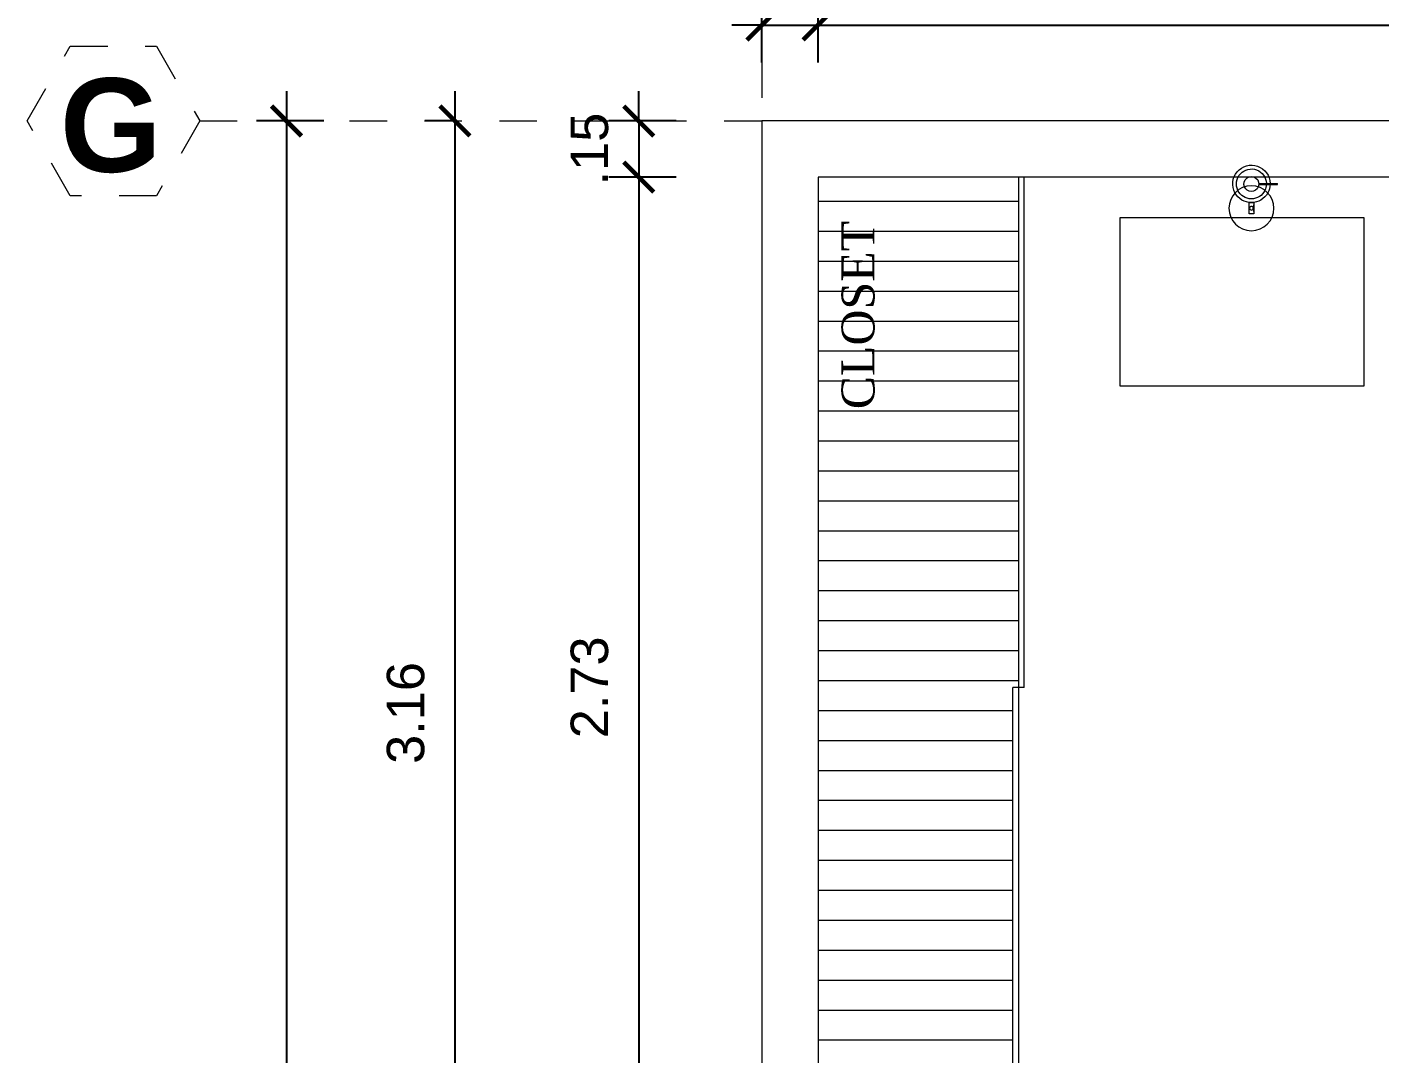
# Model space of a CAD drawing. Header units: millimetres. Extents: x -59 to 123, y 54 to 155.
# Drawn here: x -42.77 to -39.158, y 148.041 to 150.783 of the extents above; entities that cross this region are included whole.
import ezdxf

# ---------------------------------------------------------------- set-up
doc = ezdxf.new("R2010")
doc.units = ezdxf.units.MM
doc.linetypes.add('ACAD_ISO02W100', pattern=[15, 12, -3])
doc.linetypes.add('CONTINUA', pattern=[0])
doc.layers.get('0').update_dxf_attribs({"lineweight": 9})
doc.layers.get('Defpoints').update_dxf_attribs({"lineweight": 0})
doc.layers.add('A-COT', color=8, linetype='Continuous')
doc.layers.add('A-TEX 010', color=7, linetype='Continuous')
for name, color, linetype, lineweight in [('EJES', 6, 'ACAD_ISO02W100', 5), ('mobiliario', 7, 'Continuous', 0), ('MUROS', 7, 'Continuous', 80), ('VIDRIO', 7, 'Continuous', 5)]:
    doc.layers.add(name, color=color, linetype=linetype, lineweight=lineweight)
doc.styles.add('ROMANS', font='ROMANS.SHX', dxfattribs={"width": 1.35, "height": 0.29})
doc.styles.add('STILUS', font='arial.ttf')
doc.styles.add('style1', font='arial.ttf', dxfattribs={"height": 0.1})
doc.dimstyles.new('luis1', dxfattribs={"dimtxt": 0.1, "dimasz": 0.08, "dimexe": 0.08, "dimexo": 0.08, "dimgap": 0.08, "dimtad": 2, "dimzin": 4, "dimdsep": 46, "dimtxsty": 'style1', "dimblk": 'ARCHTICK', "dimcen": 2, "dimdle": 0.08, "dimclrd": 256, "dimclre": 256, "dimclrt": 256, "dimadec": 0, "dimazin": 1, "dimtfac": 1, "dimtix": 1, "dimtmove": 0, "dimatfit": 3, "dimfxl": 1, "dimtolj": 1, "dimarcsym": 0})

# ---------------------------------------------------------------- blocks, each defined once
blk = doc.blocks.new('luminaria')
for p, q in [((998.316, 404.5172), (998.316, 404.5197)), ((998.3655, 404.5197), (998.316, 404.5197)), ((998.3655, 404.5172), (998.316, 404.5172)), ((998.3792, 404.4684), (998.3792, 404.4384)), ((998.3917, 404.4684), (998.3792, 404.4684)), ((998.3792, 404.4444), (998.3792, 404.4624)), ((998.3792, 404.4484), (998.3792, 404.4584)), ((998.3917, 404.4384), (998.3917, 404.4684)), ((998.3792, 404.4384), (998.3917, 404.4384))]:
    blk.add_line(p, q)
for radius in [0.06, 0.005]:
    blk.add_circle((998.3855, 404.4534), radius)
for radius, start, end in [(0.05, 331.2643, 178.5675), (0.04, 334.6666, 178.2092), (0.02, 336.782, 203.218), (0.05, 181.4325, 208.7357), (0.05, 208.7357, 331.2643), (0.04, 181.7908, 205.3334), (0.04, 205.3334, 334.6666), (0.02, 203.218, 336.782)]:
    blk.add_arc((998.3855, 404.5184), radius, start, end)
blk = doc.blocks.new('CAMA MATRIMONIAL')
at = {"layer": 'mobiliario'}
blk.add_lwpolyline([(2856.2305, 869.9959), (2855.5805, 869.9959), (2855.5805, 870.4459), (2856.2305, 870.4459)], close=True, dxfattribs=at)
at = {"layer": 'mobiliario', "extrusion": (0, 0, -1), "zscale": -1}
blk.add_blockref('luminaria', (-3854.316, 466.0175, 0), dxfattribs=at)
blk = doc.blocks.new('_ArchTick')
at = {"color": 0, "linetype": 'ByBlock', "const_width": 0.15}
blk.add_lwpolyline([(-0.5, -0.5), (0.5, 0.5)], dxfattribs=at)
blk = doc.blocks.new('*D289')
at = {"layer": 'A-COT', "linetype": 'Continuous', "lineweight": -2, "transparency": 16777216}
for p, q in [((-40.8081, 150.6886), (-40.8081, 150.8686)), ((-40.6581, 150.6886), (-40.6581, 150.8686)), ((-40.8081, 150.7886), (-40.8881, 150.7886)), ((-40.8081, 150.7886), (-40.6581, 150.7886)), ((-40.6581, 150.7886), (-40.5781, 150.7886))]:
    blk.add_line(p, q, dxfattribs=at)
at = {"layer": 'Defpoints', "color": 0, "linetype": 'CONTINUA', "transparency": 16777216}
for p in [(-40.6581, 150.7886), (-40.8081, 150.5323), (-40.6581, 150.3823)]:
    blk.add_point(p, dxfattribs=at)
at = {"layer": 'A-COT', "linetype": 'CONTINUA', "lineweight": -2, "transparency": 16777216, "xscale": 0.08, "yscale": 0.08, "zscale": 0.08}
blk.add_blockref('_ArchTick', (-40.8081, 150.7886), dxfattribs=at)
at = {"layer": 'A-COT', "linetype": 'CONTINUA', "lineweight": -2, "transparency": 16777216, "xscale": 0.08, "yscale": 0.08, "zscale": 0.08, "rotation": 180}
blk.add_blockref('_ArchTick', (-40.6581, 150.7886), dxfattribs=at)
at = {"layer": 'A-COT', "linetype": 'CONTINUA', "lineweight": 5, "transparency": 16777216, "insert": (-40.7331, 150.9196), "char_height": 0.1, "attachment_point": 5, "style": 'style1'}
blk.add_mtext('\\A1;.15', dxfattribs=at)
blk = doc.blocks.new('*D288')
at = {"layer": 'A-COT', "linetype": 'Continuous', "lineweight": -2, "transparency": 16777216}
for p, q in [((-41.1369, 150.5323), (-41.1369, 150.6123)), ((-41.0369, 150.5323), (-41.2169, 150.5323)), ((-41.1369, 150.5323), (-41.1369, 150.3823)), ((-41.0369, 150.3823), (-41.2169, 150.3823)), ((-41.1369, 150.3823), (-41.1369, 150.3023))]:
    blk.add_line(p, q, dxfattribs=at)
at = {"layer": 'Defpoints', "color": 0, "linetype": 'CONTINUA', "transparency": 16777216}
for p in [(-40.8836, 150.5323), (-41.1369, 150.3823), (-40.7336, 150.3823)]:
    blk.add_point(p, dxfattribs=at)
at = {"layer": 'A-COT', "linetype": 'CONTINUA', "lineweight": -2, "transparency": 16777216, "xscale": 0.08, "yscale": 0.08, "zscale": 0.08}
for p, rotation in [((-41.1369, 150.5323), 270), ((-41.1369, 150.3823), 90)]:
    blk.add_blockref('_ArchTick', p, dxfattribs=dict(at, rotation=rotation))
at = {"layer": 'A-COT', "linetype": 'CONTINUA', "lineweight": 5, "transparency": 16777216, "insert": (-41.268, 150.4573), "char_height": 0.1, "attachment_point": 5, "rotation": 90, "style": 'style1'}
blk.add_mtext('\\A1;.15', dxfattribs=at)
blk = doc.blocks.new('*D295')
at = {"layer": 'A-COT', "linetype": 'Continuous', "lineweight": -2, "transparency": 16777216}
for p, q in [((-40.6581, 150.6886), (-40.6581, 150.8686)), ((-35.3581, 150.6886), (-35.3581, 150.8686)), ((-40.7381, 150.7886), (-35.2781, 150.7886))]:
    blk.add_line(p, q, dxfattribs=at)
at = {"layer": 'Defpoints', "color": 0, "linetype": 'CONTINUA', "transparency": 16777216}
for p in [(-35.3581, 150.7886), (-40.6581, 150.3823), (-35.3581, 150.3823)]:
    blk.add_point(p, dxfattribs=at)
at = {"layer": 'A-COT', "linetype": 'CONTINUA', "lineweight": -2, "transparency": 16777216, "xscale": 0.08, "yscale": 0.08, "zscale": 0.08, "rotation": 180}
blk.add_blockref('_ArchTick', (-40.6581, 150.7886), dxfattribs=at)
at = {"layer": 'A-COT', "linetype": 'CONTINUA', "lineweight": -2, "transparency": 16777216, "xscale": 0.08, "yscale": 0.08, "zscale": 0.08}
blk.add_blockref('_ArchTick', (-35.3581, 150.7886), dxfattribs=at)
at = {"layer": 'A-COT', "linetype": 'CONTINUA', "lineweight": 5, "transparency": 16777216, "insert": (-38.0081, 150.9197), "char_height": 0.1, "attachment_point": 5, "style": 'style1'}
blk.add_mtext('\\A1;5.30', dxfattribs=at)
blk = doc.blocks.new('*D299')
at = {"layer": 'A-COT', "linetype": 'Continuous', "lineweight": -2, "transparency": 16777216}
for p, q in [((-41.1369, 150.4623), (-41.1369, 147.5773)), ((-41.0369, 150.3823), (-41.2169, 150.3823)), ((-41.0369, 147.6573), (-41.2169, 147.6573))]:
    blk.add_line(p, q, dxfattribs=at)
at = {"layer": 'Defpoints', "color": 0, "linetype": 'CONTINUA', "transparency": 16777216}
for p in [(-40.7336, 150.3823), (-41.1369, 147.6573), (-40.6581, 147.6573)]:
    blk.add_point(p, dxfattribs=at)
at = {"layer": 'A-COT', "linetype": 'CONTINUA', "lineweight": -2, "transparency": 16777216, "xscale": 0.08, "yscale": 0.08, "zscale": 0.08}
for p, rotation in [((-41.1369, 150.3823), 90), ((-41.1369, 147.6573), 270)]:
    blk.add_blockref('_ArchTick', p, dxfattribs=dict(at, rotation=rotation))
at = {"layer": 'A-COT', "linetype": 'CONTINUA', "lineweight": 5, "transparency": 16777216, "insert": (-41.268, 149.0198), "char_height": 0.1, "attachment_point": 5, "rotation": 90, "style": 'style1'}
blk.add_mtext('\\A1;2.73', dxfattribs=at)
blk = doc.blocks.new('*D1233')
at = {"layer": 'A-COT', "linetype": 'Continuous', "lineweight": -2, "transparency": 16777216}
for p, q in [((-40.8081, 151.6095), (-40.8081, 151.7895)), ((-32.3081, 151.6095), (-32.3081, 151.7895)), ((-40.8881, 151.7095), (-32.2281, 151.7095))]:
    blk.add_line(p, q, dxfattribs=at)
at = {"layer": 'Defpoints', "color": 0, "linetype": 'CONTINUA', "transparency": 16777216}
for p in [(-32.3081, 151.7095), (-40.8081, 150.5323), (-32.3081, 150.5323)]:
    blk.add_point(p, dxfattribs=at)
at = {"layer": 'A-COT', "linetype": 'CONTINUA', "lineweight": -2, "transparency": 16777216, "xscale": 0.08, "yscale": 0.08, "zscale": 0.08, "rotation": 180}
blk.add_blockref('_ArchTick', (-40.8081, 151.7095), dxfattribs=at)
at = {"layer": 'A-COT', "linetype": 'CONTINUA', "lineweight": -2, "transparency": 16777216, "xscale": 0.08, "yscale": 0.08, "zscale": 0.08}
blk.add_blockref('_ArchTick', (-32.3081, 151.7095), dxfattribs=at)
at = {"layer": 'A-COT', "linetype": 'CONTINUA', "lineweight": 5, "transparency": 16777216, "insert": (-36.5581, 151.8406), "char_height": 0.1, "attachment_point": 5, "style": 'style1'}
blk.add_mtext('\\A1;8.50', dxfattribs=at)
blk = doc.blocks.new('*D1234')
at = {"layer": 'A-COT', "linetype": 'Continuous', "lineweight": -2, "transparency": 16777216}
for p, q in [((-42.0774, 150.6123), (-42.0774, 131.4523)), ((-41.9774, 150.5323), (-42.1574, 150.5323)), ((-41.9774, 131.5323), (-42.1574, 131.5323))]:
    blk.add_line(p, q, dxfattribs=at)
at = {"layer": 'Defpoints', "color": 0, "linetype": 'CONTINUA', "transparency": 16777216}
for p in [(-40.8081, 150.5323), (-42.0774, 131.5323), (-40.8081, 131.5323)]:
    blk.add_point(p, dxfattribs=at)
at = {"layer": 'A-COT', "linetype": 'CONTINUA', "lineweight": -2, "transparency": 16777216, "xscale": 0.08, "yscale": 0.08, "zscale": 0.08}
for p, rotation in [((-42.0774, 150.5323), 90), ((-42.0774, 131.5323), 270)]:
    blk.add_blockref('_ArchTick', p, dxfattribs=dict(at, rotation=rotation))
at = {"layer": 'A-COT', "linetype": 'CONTINUA', "lineweight": 5, "transparency": 16777216, "insert": (-42.2085, 141.0323), "char_height": 0.1, "attachment_point": 5, "rotation": 90, "style": 'style1'}
blk.add_mtext('\\A1;19.00', dxfattribs=at)
blk = doc.blocks.new('*D1221')
at = {"layer": 'A-COT', "linetype": 'Continuous', "lineweight": -2, "transparency": 16777216}
for p, q in [((-41.6278, 150.6123), (-41.6278, 147.2905)), ((-41.6278, 150.5323), (-41.7078, 150.5323)), ((-41.6278, 147.3705), (-41.7078, 147.3705))]:
    blk.add_line(p, q, dxfattribs=at)
at = {"layer": 'Defpoints', "color": 0, "linetype": 'CONTINUA', "transparency": 16777216}
for p in [(-41.5586, 150.5323), (-41.6278, 147.3705), (-41.5586, 147.3705)]:
    blk.add_point(p, dxfattribs=at)
at = {"layer": 'A-COT', "linetype": 'CONTINUA', "lineweight": -2, "transparency": 16777216, "xscale": 0.08, "yscale": 0.08, "zscale": 0.08}
for p, rotation in [((-41.6278, 150.5323), 90), ((-41.6278, 147.3705), 270)]:
    blk.add_blockref('_ArchTick', p, dxfattribs=dict(at, rotation=rotation))
at = {"layer": 'A-COT', "linetype": 'CONTINUA', "lineweight": 5, "transparency": 16777216, "insert": (-41.7589, 148.9514), "char_height": 0.1, "attachment_point": 5, "rotation": 90, "style": 'style1'}
blk.add_mtext('\\A1;3.16', dxfattribs=at)

msp = doc.modelspace()

# ---------------------------------------------------------------- hatches: boundary and pattern name
at = {"layer": 'mobiliario', "lineweight": 5}
h = msp.add_hatch(dxfattribs=at)
h.set_pattern_fill('_USER', color=256, scale=0.08, pattern_type=0)
h.set_pattern_definition([(360, (10.68658, 326.958084), (1e-17, 0.08), [])])
h.paths.add_polyline_path([(-40.1231, 149.0198), (-40.1231, 150.3823), (-40.6581, 150.3823), (-40.6581, 147.6573), (-40.1381, 147.6573), (-40.1381, 149.0198)])

# ---------------------------------------------------------------- linework, layer by layer
at = {"layer": 'EJES', "lineweight": 5, "ltscale": 0.003}
for p in [(-40.8081, 151.8941), (-42.309, 150.5323)]:
    msp.add_line(p, (-40.8081, 150.5323), dxfattribs=at)
msp.add_lwpolyline([(-42.6548, 150.3327), (-42.7701, 150.5323), (-42.6548, 150.7319), (-42.4243, 150.7319), (-42.309, 150.5323), (-42.4243, 150.3327)], close=True, dxfattribs=at)
at = {"layer": 'MUROS', "lineweight": 5}
for p, q in [((-35.2081, 150.5323), (-40.8081, 150.5323)), ((-40.8081, 150.5323), (-40.8081, 135.1073)), ((-35.3581, 150.3823), (-40.6581, 150.3823)), ((-40.6581, 150.3823), (-40.6581, 147.6573))]:
    msp.add_line(p, q, dxfattribs=at)
at = {"layer": 'VIDRIO', "lineweight": 5}
for p, q in [((-40.1231, 150.3823), (-40.1231, 147.6573)), ((-40.1081, 149.0198), (-40.1081, 150.3823)), ((-40.1231, 149.0198), (-40.1381, 149.0198)), ((-40.1381, 147.6573), (-40.1381, 149.0198)), ((-40.1081, 149.0198), (-40.1231, 149.0198))]:
    msp.add_line(p, q, dxfattribs=at)

# ---------------------------------------------------------------- block references
at = {"layer": 'MUROS', "lineweight": 5}
msp.add_blockref('CAMA MATRIMONIAL', (-2895.4316, -720.1717), dxfattribs=at)

# ---------------------------------------------------------------- texts
at = {"layer": 'A-TEX 010', "lineweight": 5, "insert": (-40.5956, 150.014), "char_height": 0.088128, "attachment_point": 2, "rotation": 90, "style": 'ROMANS'}
msp.add_mtext('{\\fTimes New Roman|b0|i0|c0|p18;CLOSET}', dxfattribs=at)
at = {"layer": 'EJES', "lineweight": 5, "insert": (-42.5466, 150.6463), "char_height": 0.25, "width": 0.015384, "attachment_point": 2, "style": 'STILUS'}
msp.add_mtext('{\\fArial|b1|i0|c0|p34;G}', dxfattribs=at)

# ---------------------------------------------------------------- dimensions: what is measured, and where the dimension line sits
at = {"layer": 'A-COT', "linetype": 'CONTINUA', "lineweight": 5}
for base, p1, p2, override, picture, middle in [((-32.3081, 151.7095), (-40.8081, 150.5323), (-32.3081, 150.5323), {"dimfxl": 0.1, "dimfxlon": 1, "dimarcsym": 2}, '*D1233', (-36.5581, 151.8406)), ((-40.6581, 150.7886), (-40.8081, 150.5323), (-40.6581, 150.3823), {"dimfxl": 0.1, "dimfxlon": 1, "dimarcsym": 2}, '*D289', (-40.7331, 150.9196)), ((-35.3581, 150.7886), (-40.6581, 150.3823), (-35.3581, 150.3823), {"dimtmove": 1, "dimfxl": 0.1, "dimfxlon": 1, "dimarcsym": 2}, '*D295', (-38.0081, 150.9197))]:
    dim = msp.add_linear_dim(base=base, p1=p1, p2=p2, dimstyle='luis1', override=override, dxfattribs=at)
    dim.commit()
    dim.dimension.update_dxf_attribs({"geometry": picture, "text_midpoint": middle})
for base, p1, p2, override, picture, middle in [((-42.0774, 131.5323), (-40.8081, 150.5323), (-40.8081, 131.5323), {"dimfxl": 0.1, "dimfxlon": 1, "dimarcsym": 2}, '*D1234', (-42.2085, 141.0323)), ((-41.6278, 147.3705), (-41.5586, 150.5323), (-41.5586, 147.3705), {"dimfxl": 0.1, "dimfxlon": 1, "dimarcsym": 2}, '*D1221', (-41.7589, 148.9514)), ((-41.1369, 150.3823), (-40.8836, 150.5323), (-40.7336, 150.3823), {"dimfxl": 0.1, "dimfxlon": 1, "dimarcsym": 2}, '*D288', (-41.268, 150.4573)), ((-41.13692948, 147.65728083), (-40.73359997, 150.38228084), (-40.65813884, 147.65728083), {"dimtmove": 1, "dimfxl": 0.1, "dimfxlon": 1, "dimarcsym": 2}, '*D299', (-41.26802089, 149.01978083))]:
    dim = msp.add_linear_dim(base=base, p1=p1, p2=p2, angle=90, dimstyle='luis1', override=override, dxfattribs=at)
    dim.commit()
    dim.dimension.update_dxf_attribs({"geometry": picture, "text_midpoint": middle})

doc.saveas('drawing.dxf')
